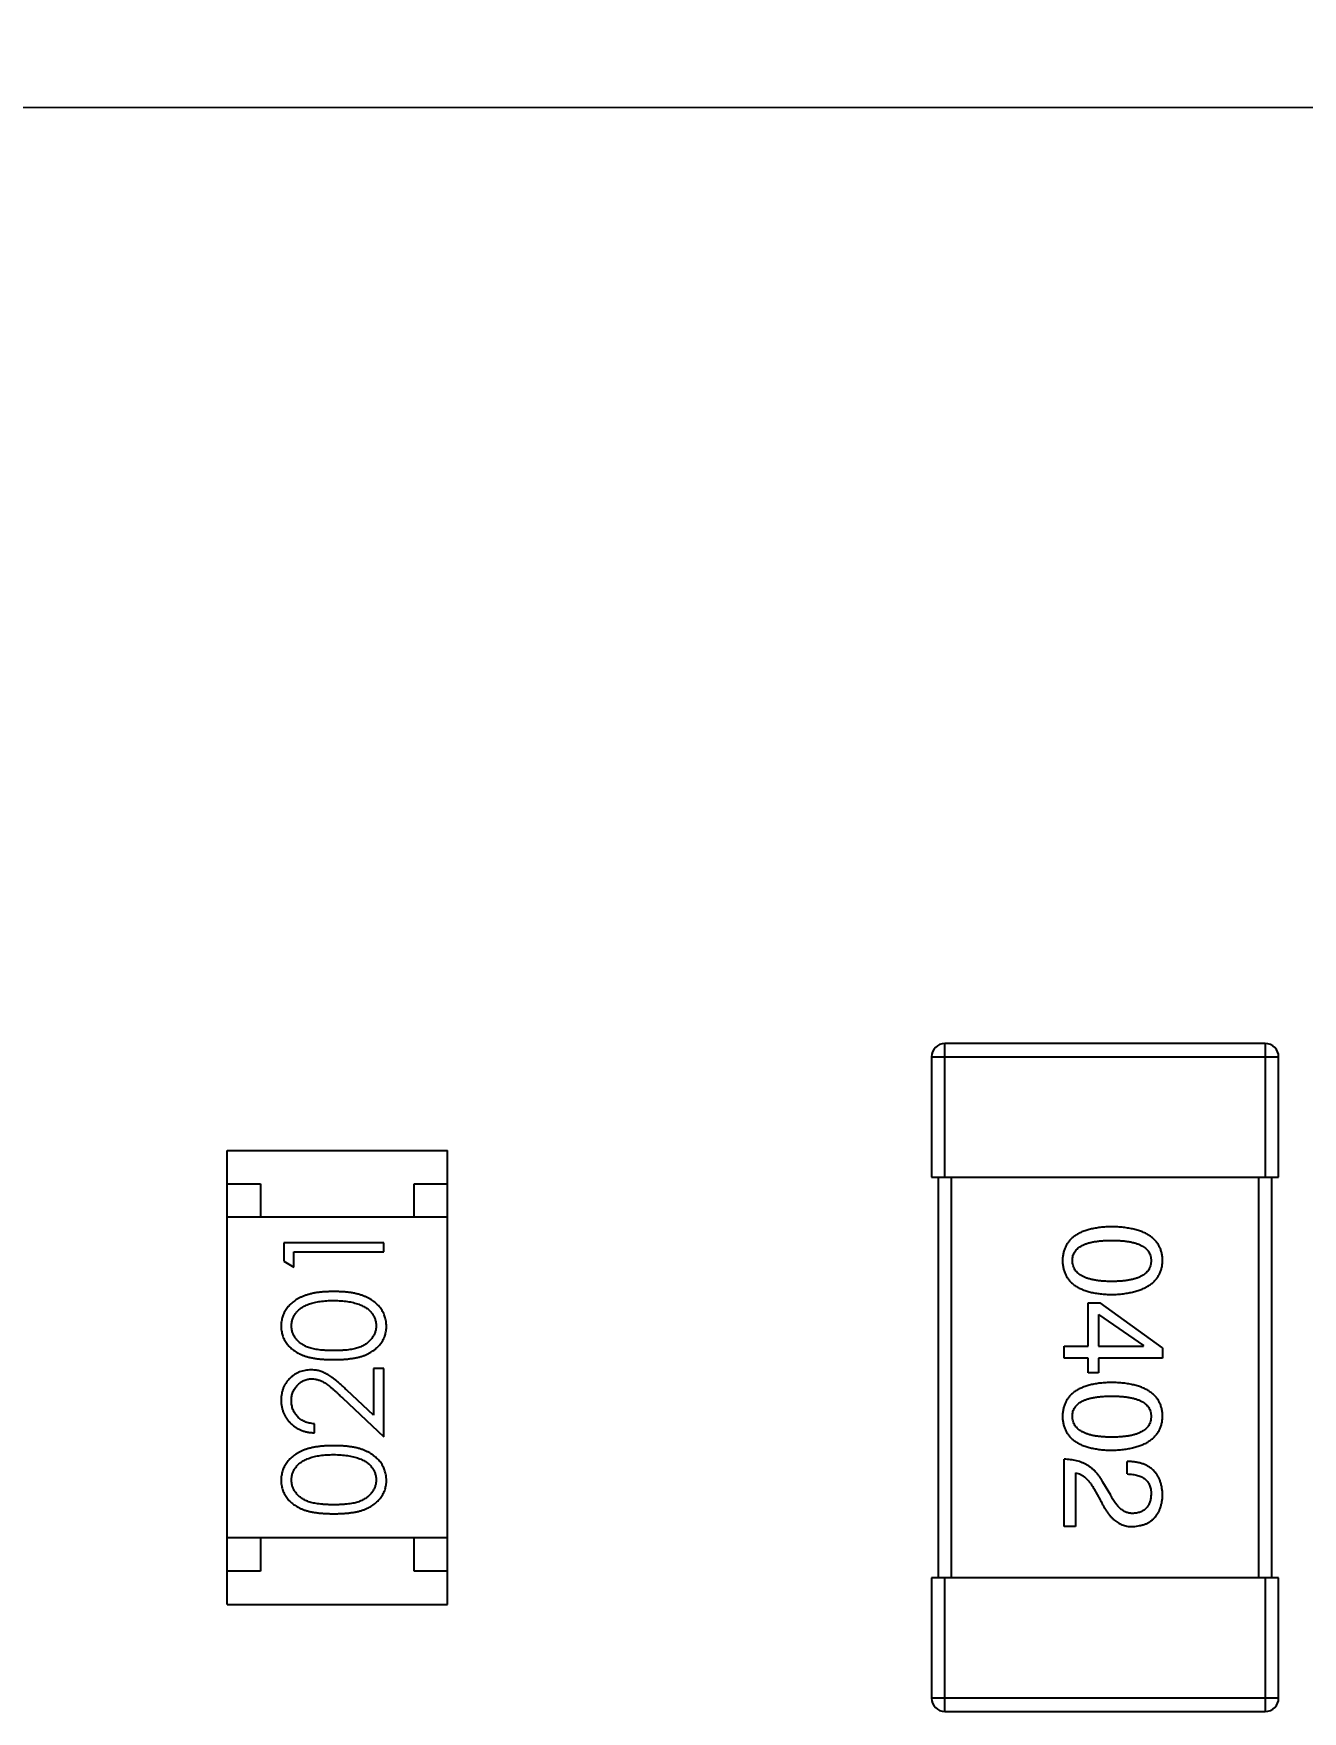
# Model space of a CAD drawing. Header units: millimetres. Extents: x 563 to 681, y 173 to 284.
# Drawn here: x 670.751 to 672.651, y 262.934 to 265.446 of the extents above; entities that cross this region are included whole.
import ezdxf

# ---------------------------------------------------------------- set-up
doc = ezdxf.new("R2010")
doc.units = ezdxf.units.MM
doc.header["$LTSCALE"] = 30.734
doc.header["$PDMODE"] = 3
doc.header["$PDSIZE"] = 0.3125
doc.layers.get('0').update_dxf_attribs({"linetype": 'CONTINUOUS'})
doc.layers.get('Defpoints').update_dxf_attribs({"linetype": 'CONTINUOUS'})
doc.layers.add('dim', color=6, linetype='CONTINUOUS', lineweight=9)
doc.styles.add('Verdana', font='verdana.ttf', dxfattribs={"height": 2.5})
doc.dimstyles.new('aaaaaaaa 3.0', dxfattribs={"dimtxt": 2.5, "dimasz": 1.5, "dimexe": 1.25, "dimexo": 0.625, "dimtad": 1, "dimdec": 1, "dimzin": 9, "dimdsep": 46, "dimtxsty": 'Verdana', "dimcen": 0, "dimazin": 0, "dimtfac": 1, "dimtofl": 0, "dimtmove": 0, "dimatfit": 3, "dimfxl": 1, "dimlwd": 25, "dimlwe": 25, "dimarcsym": 0})

# ---------------------------------------------------------------- blocks, each defined once
blk = doc.blocks.new('*D16')
at = {"layer": 'Defpoints', "color": 0}
for p in [(681.4638, 280.8615), (610.4183, 264.4644), (681.4638, 264.2286)]:
    blk.add_point(p, dxfattribs=at)
at = {"layer": 'dim', "color": 0, "lineweight": 25}
for p, q in [((610.4183, 265.0894), (610.4183, 282.1115)), ((681.4638, 264.8536), (681.4638, 282.1115)), ((611.9183, 280.8615), (679.9638, 280.8615))]:
    blk.add_line(p, q, dxfattribs=at)
at = {"layer": 'dim', "color": 0}
for points in [[(611.9183, 281.1115), (611.9183, 280.6115), (610.4183, 280.8615)], [(679.9638, 280.6115), (679.9638, 281.1115), (681.4638, 280.8615)]]:
    blk.add_solid(points, dxfattribs=at)
at = {"layer": 'dim', "color": 0, "insert": (645.9411, 282.7407), "char_height": 2.5, "attachment_point": 5, "style": 'Verdana'}
blk.add_mtext('71', dxfattribs=at)

msp = doc.modelspace()

# ---------------------------------------------------------------- linework, layer by layer
at = {"linetype": 'Continuous'}
for p, q in [((680.4555, 265.3339), (663.6957, 265.3359)), ((672.5956, 263.9338), (672.1156, 263.9338)), ((672.1156, 263.7338), (672.1156, 263.9338)), ((672.5956, 263.9338), (672.5956, 263.7338)), ((672.0956, 263.9138), (672.6156, 263.9138)), ((672.0956, 263.9138), (672.0956, 263.7338)), ((672.6156, 263.7338), (672.6156, 263.9138)), ((671.0406, 263.7738), (671.3706, 263.7738)), ((671.0406, 263.0938), (671.0406, 263.7738)), ((671.3706, 263.0938), (671.3706, 263.7738)), ((672.0956, 263.7338), (672.6156, 263.7338)), ((672.1056, 263.7338), (672.1056, 263.1338)), ((672.1256, 263.1338), (672.1256, 263.7338)), ((672.5856, 263.7338), (672.5856, 263.1338)), ((672.6056, 263.1338), (672.6056, 263.7338)), ((671.0406, 263.7238), (671.0906, 263.7238)), ((671.0906, 263.7238), (671.0906, 263.6738)), ((671.3206, 263.7238), (671.3706, 263.7238)), ((671.3206, 263.6738), (671.3206, 263.7238)), ((671.3706, 263.6738), (671.0406, 263.6738)), ((671.2753, 263.6356), (671.1253, 263.6356)), ((671.1253, 263.6356), (671.1253, 263.6079)), ((671.2753, 263.6221), (671.2753, 263.6356)), ((671.1253, 263.6079), (671.1407, 263.5991)), ((671.1407, 263.6221), (671.2753, 263.6221)), ((671.1407, 263.5991), (671.1407, 263.6221)), ((672.3304, 263.5455), (672.3484, 263.5455)), ((672.3304, 263.4807), (672.3304, 263.5455)), ((672.3459, 263.5283), (672.4131, 263.4815)), ((672.3459, 263.5283), (672.3459, 263.4807)), ((672.4418, 263.4783), (672.3484, 263.5455)), ((672.2943, 263.4807), (672.3304, 263.4807)), ((672.2943, 263.4627), (672.2943, 263.4807)), ((672.3459, 263.4807), (672.4131, 263.4807)), ((672.4131, 263.4807), (672.4131, 263.4815)), ((672.4418, 263.4783), (672.4418, 263.4627)), ((672.3304, 263.4627), (672.2943, 263.4627)), ((672.3304, 263.4406), (672.3304, 263.4627)), ((672.4418, 263.4627), (672.3459, 263.4627)), ((672.3459, 263.4627), (672.3459, 263.4406)), ((671.2753, 263.4471), (671.2599, 263.4471)), ((671.2599, 263.4471), (671.2599, 263.3773)), ((671.2753, 263.3452), (671.2753, 263.4471)), ((672.3459, 263.4406), (672.3304, 263.4406)), ((671.2132, 263.4034), (671.2753, 263.3452)), ((671.2599, 263.3773), (671.2198, 263.4149)), ((671.1714, 263.351), (671.1714, 263.3644)), ((672.2943, 263.2107), (672.2943, 263.3115)), ((672.3886, 263.2894), (672.3886, 263.3082)), ((672.3115, 263.291), (672.3115, 263.2107)), ((672.364, 263.2574), (672.3525, 263.2771)), ((672.3394, 263.2664), (672.3484, 263.2508)), ((672.3115, 263.2107), (672.2943, 263.2107)), ((671.3706, 263.1938), (671.0406, 263.1938)), ((671.0906, 263.1938), (671.0906, 263.1438)), ((671.3206, 263.1438), (671.3206, 263.1938)), ((671.0906, 263.1438), (671.0406, 263.1438)), ((671.3706, 263.1438), (671.3206, 263.1438)), ((672.6156, 263.1338), (672.0956, 263.1338)), ((672.0956, 263.1338), (672.0956, 262.9538)), ((672.1156, 262.9338), (672.1156, 263.1338)), ((672.5956, 263.1338), (672.5956, 262.9338)), ((672.6156, 262.9538), (672.6156, 263.1338)), ((671.0406, 263.0938), (671.3706, 263.0938)), ((672.6156, 262.9538), (672.0956, 262.9538)), ((672.1156, 262.9338), (672.5956, 262.9338))]:
    msp.add_line(p, q, dxfattribs=at)
for centre, start, end in [((672.1156, 263.9138), 90, 180), ((672.5956, 263.9138), 0, 90), ((672.1156, 262.9538), 180, 270), ((672.5956, 262.9538), 270, 0)]:
    msp.add_arc(centre, 0.02, start, end, dxfattribs=at)
for points, knots in [([(672.3656, 263.6596), (672.3627, 263.6595), (672.3569, 263.6593), (672.3486, 263.6585), (672.3409, 263.6574), (672.3338, 263.6559), (672.3272, 263.654), (672.3211, 263.6518), (672.3156, 263.6492), (672.3107, 263.6462), (672.3063, 263.6428), (672.3025, 263.6391), (672.2993, 263.6349), (672.2966, 263.6304), (672.2946, 263.6255), (672.293, 263.6203), (672.2921, 263.6146), (672.2919, 263.6108), (672.2918, 263.6088)], [0, 0, 0, 0, 0.087693, 0.170223, 0.247496, 0.319826, 0.387768, 0.451403, 0.511459, 0.568358, 0.622671, 0.675251, 0.726739, 0.778422, 0.830759, 0.884394, 0.940865, 1, 1, 1, 1]), ([(672.4418, 263.6088), (672.4417, 263.6108), (672.4416, 263.6146), (672.4406, 263.6203), (672.439, 263.6255), (672.4369, 263.6304), (672.4341, 263.6349), (672.4308, 263.6391), (672.4269, 263.6428), (672.4223, 263.6462), (672.4173, 263.6492), (672.4116, 263.6518), (672.4053, 263.6541), (672.3985, 263.6559), (672.3911, 263.6574), (672.3831, 263.6585), (672.3746, 263.6593), (672.3686, 263.6595), (672.3656, 263.6596)], [0, 0, 0, 0, 0.057911, 0.113262, 0.165956, 0.217443, 0.268511, 0.319665, 0.372, 0.426129, 0.483365, 0.543779, 0.607756, 0.676562, 0.749704, 0.827713, 0.911177, 1, 1, 1, 1]), ([(672.3066, 263.6088), (672.3066, 263.61), (672.3067, 263.6124), (672.3074, 263.6159), (672.3086, 263.6191), (672.3102, 263.6221), (672.3123, 263.6249), (672.3149, 263.6274), (672.3179, 263.6296), (672.3214, 263.6316), (672.3253, 263.6334), (672.3297, 263.635), (672.3346, 263.6362), (672.3399, 263.6373), (672.3457, 263.6381), (672.3519, 263.6387), (672.3586, 263.639), (672.3632, 263.6391), (672.3656, 263.6391)], [0, 0, 0, 0, 0.049766, 0.097012, 0.143225, 0.188786, 0.235079, 0.282962, 0.333687, 0.387747, 0.445963, 0.508657, 0.576545, 0.649868, 0.72822, 0.812712, 0.903543, 1, 1, 1, 1]), ([(672.3656, 263.6391), (672.368, 263.6391), (672.3726, 263.639), (672.3793, 263.6387), (672.3855, 263.6381), (672.3913, 263.6373), (672.3966, 263.6362), (672.4015, 263.635), (672.4059, 263.6334), (672.4098, 263.6316), (672.4133, 263.6296), (672.4163, 263.6274), (672.4189, 263.6248), (672.421, 263.6221), (672.4226, 263.6191), (672.4238, 263.6159), (672.4245, 263.6124), (672.4246, 263.61), (672.4246, 263.6088)], [0, 0, 0, 0, 0.096452, 0.187278, 0.271765, 0.350519, 0.423437, 0.491321, 0.554011, 0.612224, 0.666281, 0.717003, 0.764884, 0.811423, 0.856783, 0.902993, 0.950236, 1, 1, 1, 1]), ([(672.2918, 263.6088), (672.2919, 263.6068), (672.2921, 263.6029), (672.293, 263.5973), (672.2946, 263.592), (672.2966, 263.5871), (672.2993, 263.5826), (672.3025, 263.5785), (672.3063, 263.5747), (672.3107, 263.5713), (672.3156, 263.5683), (672.3211, 263.5657), (672.3272, 263.5635), (672.3338, 263.5616), (672.3409, 263.5601), (672.3486, 263.559), (672.3569, 263.5582), (672.3627, 263.5581), (672.3656, 263.5579)], [0, 0, 0, 0, 0.059134, 0.115603, 0.169236, 0.221572, 0.273254, 0.32474, 0.377319, 0.431815, 0.488555, 0.548609, 0.612242, 0.680182, 0.75251, 0.829782, 0.91231, 1, 1, 1, 1]), ([(672.3656, 263.5776), (672.3633, 263.5776), (672.3587, 263.5777), (672.3521, 263.578), (672.3459, 263.5786), (672.3402, 263.5795), (672.3349, 263.5806), (672.3301, 263.5819), (672.3257, 263.5835), (672.3218, 263.5853), (672.3183, 263.5874), (672.3153, 263.5897), (672.3126, 263.5922), (672.3105, 263.5951), (672.3088, 263.5982), (672.3076, 263.6015), (672.3068, 263.6051), (672.3067, 263.6075), (672.3066, 263.6088)], [0, 0, 0, 0, 0.094834, 0.184067, 0.267029, 0.344713, 0.417334, 0.484367, 0.546941, 0.604717, 0.65953, 0.710539, 0.759381, 0.806382, 0.853027, 0.900623, 0.949121, 1, 1, 1, 1]), ([(672.3656, 263.5579), (672.3686, 263.5581), (672.3745, 263.5583), (672.383, 263.5592), (672.3909, 263.5604), (672.3982, 263.5619), (672.405, 263.5638), (672.4112, 263.5661), (672.4169, 263.5687), (672.4219, 263.5718), (672.4264, 263.5751), (672.4304, 263.5788), (672.4338, 263.5829), (672.4366, 263.5874), (672.4388, 263.5923), (672.4404, 263.5974), (672.4415, 263.603), (672.4417, 263.6068), (672.4418, 263.6088)], [0, 0, 0, 0, 0.088475, 0.171606, 0.249595, 0.322626, 0.391327, 0.455765, 0.516374, 0.573675, 0.628522, 0.681161, 0.732559, 0.783563, 0.83504, 0.887639, 0.942585, 1, 1, 1, 1]), ([(672.4246, 263.6088), (672.4246, 263.6075), (672.4245, 263.6051), (672.4238, 263.6015), (672.4226, 263.5982), (672.421, 263.5951), (672.4189, 263.5923), (672.4163, 263.5897), (672.4133, 263.5874), (672.4098, 263.5853), (672.4059, 263.5835), (672.4015, 263.5819), (672.3966, 263.5806), (672.3913, 263.5795), (672.3855, 263.5786), (672.3793, 263.578), (672.3726, 263.5777), (672.368, 263.5776), (672.3656, 263.5776)], [0, 0, 0, 0, 0.050604, 0.098688, 0.145699, 0.191791, 0.238625, 0.286717, 0.337546, 0.391814, 0.449755, 0.512106, 0.579685, 0.652048, 0.730262, 0.814146, 0.904281, 1, 1, 1, 1]), ([(671.2003, 263.5625), (671.198, 263.5625), (671.1935, 263.5624), (671.187, 263.5621), (671.1808, 263.5616), (671.1749, 263.5609), (671.1695, 263.5599), (671.1643, 263.5587), (671.1596, 263.5573), (671.1552, 263.5557), (671.1511, 263.5539), (671.1472, 263.552), (671.1437, 263.5499), (671.1404, 263.5477), (671.1374, 263.5452), (671.1346, 263.5427), (671.1321, 263.5399), (671.1298, 263.5371), (671.1278, 263.5341), (671.1261, 263.531), (671.1247, 263.5278), (671.1235, 263.5246), (671.1226, 263.5212), (671.1219, 263.5178), (671.1215, 263.5143), (671.1215, 263.5119), (671.1214, 263.5107)], [0, 0, 0, 0, 0.065278, 0.127205, 0.186168, 0.241675, 0.294115, 0.343609, 0.390387, 0.434463, 0.476646, 0.517002, 0.555936, 0.593716, 0.630057, 0.665601, 0.700745, 0.734917, 0.768681, 0.802087, 0.834849, 0.867433, 0.900138, 0.932806, 0.966212, 1, 1, 1, 1]), ([(671.2791, 263.5107), (671.2791, 263.5119), (671.2791, 263.5143), (671.2786, 263.5178), (671.278, 263.5213), (671.277, 263.5246), (671.2758, 263.5279), (671.2744, 263.5311), (671.2726, 263.5341), (671.2707, 263.5372), (671.2684, 263.5401), (671.2659, 263.5428), (671.2631, 263.5454), (671.26, 263.5478), (671.2567, 263.55), (671.2532, 263.5521), (671.2494, 263.554), (671.2453, 263.5558), (671.2409, 263.5574), (671.2362, 263.5588), (671.2311, 263.5599), (671.2256, 263.5609), (671.2198, 263.5616), (671.2136, 263.5621), (671.2071, 263.5624), (671.2026, 263.5625), (671.2003, 263.5625)], [0, 0, 0, 0, 0.033824, 0.067298, 0.10028, 0.133019, 0.165736, 0.198792, 0.232372, 0.266409, 0.301016, 0.336196, 0.371972, 0.408574, 0.446394, 0.485225, 0.525372, 0.567224, 0.611081, 0.65775, 0.70702, 0.759235, 0.814484, 0.873227, 0.934937, 1, 1, 1, 1]), ([(671.1368, 263.5112), (671.1369, 263.5128), (671.1371, 263.5161), (671.1383, 263.521), (671.1405, 263.5256), (671.1428, 263.5294), (671.1451, 263.5322), (671.1471, 263.5343), (671.1493, 263.5362), (671.1518, 263.538), (671.1545, 263.5397), (671.1575, 263.5413), (671.1606, 263.5427), (671.1641, 263.5441), (671.1677, 263.5452), (671.1716, 263.5463), (671.1758, 263.5471), (671.1802, 263.5478), (671.1849, 263.5483), (671.1898, 263.5488), (671.195, 263.549), (671.1985, 263.549), (671.2003, 263.5491)], [0, 0, 0, 0, 0.059689, 0.119507, 0.181075, 0.246162, 0.279894, 0.314468, 0.350403, 0.387474, 0.426147, 0.466624, 0.508745, 0.553328, 0.600058, 0.649177, 0.700552, 0.754894, 0.811825, 0.871514, 0.934319, 1, 1, 1, 1]), ([(671.2003, 263.5491), (671.2021, 263.549), (671.2056, 263.549), (671.2109, 263.5487), (671.2159, 263.5483), (671.2207, 263.5477), (671.2253, 263.5469), (671.2297, 263.5459), (671.2339, 263.5447), (671.2367, 263.5438), (671.238, 263.5434)], [0, 0, 0, 0, 0.141157, 0.277773, 0.409244, 0.535676, 0.657497, 0.775458, 0.889412, 1, 1, 1, 1]), ([(671.238, 263.5434), (671.239, 263.543), (671.2411, 263.5422), (671.244, 263.5409), (671.2467, 263.5394), (671.2493, 263.5378), (671.2516, 263.5361), (671.2537, 263.5342), (671.2556, 263.5322), (671.2579, 263.5294), (671.2602, 263.5257), (671.2622, 263.521), (671.2635, 263.5162), (671.2637, 263.5129), (671.2637, 263.5112)], [0, 0, 0, 0, 0.075949, 0.148549, 0.218996, 0.286119, 0.351826, 0.416074, 0.478265, 0.540325, 0.660405, 0.774606, 0.887187, 1, 1, 1, 1]), ([(671.1214, 263.5107), (671.1215, 263.5096), (671.1215, 263.5072), (671.1219, 263.5038), (671.1226, 263.5004), (671.1235, 263.4971), (671.1247, 263.4939), (671.1261, 263.4908), (671.1278, 263.4877), (671.1298, 263.4848), (671.132, 263.482), (671.1344, 263.4793), (671.1372, 263.4769), (671.1401, 263.4745), (671.1434, 263.4724), (671.1468, 263.4703), (671.1505, 263.4685), (671.1545, 263.4669), (671.1588, 263.4654), (671.1635, 263.4641), (671.1686, 263.463), (671.1741, 263.4621), (671.1801, 263.4614), (671.1865, 263.4609), (671.1933, 263.4606), (671.1979, 263.4606), (671.2003, 263.4606)], [0, 0, 0, 0, 0.033742, 0.066533, 0.099153, 0.13154, 0.164087, 0.196563, 0.229707, 0.263315, 0.297504, 0.331686, 0.366482, 0.4021, 0.438958, 0.476748, 0.515985, 0.556589, 0.599519, 0.645765, 0.695487, 0.748721, 0.805687, 0.866754, 0.931405, 1, 1, 1, 1]), ([(671.2003, 263.4741), (671.1983, 263.4741), (671.1944, 263.4741), (671.1887, 263.4743), (671.1834, 263.4747), (671.1785, 263.4752), (671.174, 263.4758), (671.1699, 263.4766), (671.1661, 263.4775), (671.1627, 263.4786), (671.1596, 263.4799), (671.1567, 263.4812), (671.154, 263.4827), (671.1515, 263.4843), (671.1491, 263.4861), (671.147, 263.488), (671.1451, 263.49), (671.1428, 263.4929), (671.1405, 263.4966), (671.1383, 263.5013), (671.1371, 263.5062), (671.1369, 263.5095), (671.1368, 263.5112)], [0, 0, 0, 0, 0.073302, 0.142286, 0.206253, 0.266017, 0.321612, 0.372532, 0.419497, 0.462398, 0.502825, 0.541489, 0.579034, 0.615143, 0.650298, 0.684912, 0.718701, 0.752189, 0.817245, 0.879117, 0.939613, 1, 1, 1, 1]), ([(671.2637, 263.5112), (671.2637, 263.5095), (671.2635, 263.5062), (671.2622, 263.5014), (671.2601, 263.4966), (671.2577, 263.4929), (671.2554, 263.49), (671.2535, 263.4879), (671.2514, 263.4861), (671.2491, 263.4843), (671.2465, 263.4827), (671.2438, 263.4812), (671.2409, 263.4798), (671.2378, 263.4786), (671.2344, 263.4775), (671.2306, 263.4766), (671.2265, 263.4758), (671.222, 263.4751), (671.2171, 263.4747), (671.2118, 263.4743), (671.2062, 263.4741), (671.2023, 263.4741), (671.2003, 263.4741)], [0, 0, 0, 0, 0.060034, 0.120278, 0.182348, 0.247919, 0.281641, 0.315701, 0.350322, 0.385703, 0.421819, 0.459196, 0.497866, 0.538301, 0.58121, 0.628183, 0.679403, 0.734699, 0.794074, 0.858416, 0.927049, 1, 1, 1, 1]), ([(671.2003, 263.4606), (671.2027, 263.4606), (671.2074, 263.4606), (671.2141, 263.4609), (671.2205, 263.4614), (671.2264, 263.4622), (671.232, 263.4631), (671.2371, 263.4641), (671.2418, 263.4654), (671.2462, 263.4669), (671.2502, 263.4686), (671.2539, 263.4705), (671.2574, 263.4725), (671.2606, 263.4747), (671.2635, 263.477), (671.2663, 263.4795), (671.2687, 263.4821), (671.2709, 263.4849), (671.2728, 263.4878), (671.2745, 263.4909), (671.276, 263.4939), (671.2771, 263.4971), (671.278, 263.5004), (671.2787, 263.5038), (671.2791, 263.5072), (671.2791, 263.5096), (671.2791, 263.5107)], [0, 0, 0, 0, 0.068113, 0.132564, 0.193427, 0.250218, 0.303569, 0.353576, 0.400235, 0.443586, 0.484619, 0.524292, 0.56238, 0.599049, 0.63494, 0.669782, 0.704009, 0.737842, 0.771098, 0.803896, 0.836415, 0.868639, 0.900715, 0.933378, 0.966213, 1, 1, 1, 1]), ([(671.166, 263.4452), (671.1645, 263.4452), (671.1616, 263.4451), (671.1573, 263.4445), (671.1532, 263.4435), (671.1491, 263.4422), (671.1453, 263.4404), (671.1416, 263.4382), (671.138, 263.4357), (671.1347, 263.4327), (671.1315, 263.4295), (671.1289, 263.426), (671.1266, 263.4222), (671.1246, 263.4182), (671.1232, 263.414), (671.1222, 263.4095), (671.1215, 263.4048), (671.1215, 263.4015), (671.1214, 263.3999)], [0, 0, 0, 0, 0.06271, 0.123347, 0.183401, 0.242828, 0.302097, 0.36242, 0.423725, 0.487032, 0.550491, 0.612709, 0.674265, 0.73617, 0.799211, 0.863483, 0.930525, 1, 1, 1, 1]), ([(671.1368, 263.3992), (671.1368, 263.4003), (671.1369, 263.4025), (671.1373, 263.4058), (671.138, 263.4089), (671.139, 263.4118), (671.1403, 263.4147), (671.1418, 263.4174), (671.1437, 263.4199), (671.1458, 263.4223), (671.148, 263.4245), (671.1505, 263.4264), (671.153, 263.4281), (671.1556, 263.4294), (671.1584, 263.4305), (671.1612, 263.4312), (671.1642, 263.4317), (671.1662, 263.4317), (671.1672, 263.4317)], [0, 0, 0, 0, 0.068027, 0.133505, 0.19695, 0.26027, 0.322741, 0.384982, 0.448465, 0.513424, 0.578224, 0.640011, 0.700094, 0.760067, 0.819012, 0.877878, 0.938035, 1, 1, 1, 1]), ([(671.2198, 263.4149), (671.2183, 263.4163), (671.2153, 263.4191), (671.211, 263.423), (671.2068, 263.4266), (671.203, 263.4298), (671.1994, 263.4326), (671.196, 263.4351), (671.1928, 263.4372), (671.189, 263.4395), (671.1842, 263.4418), (671.1783, 263.4438), (671.1723, 263.445), (671.1681, 263.4451), (671.166, 263.4452)], [0, 0, 0, 0, 0.09953, 0.192079, 0.277712, 0.357454, 0.429648, 0.495771, 0.555538, 0.608657, 0.707578, 0.804328, 0.901298, 1, 1, 1, 1]), ([(671.1672, 263.4317), (671.1689, 263.4317), (671.1721, 263.4316), (671.1769, 263.4305), (671.1815, 263.4288), (671.1853, 263.4268), (671.1885, 263.4248), (671.1911, 263.4229), (671.1941, 263.4206), (671.1974, 263.4179), (671.2009, 263.4148), (671.2047, 263.4114), (671.2089, 263.4075), (671.2117, 263.4048), (671.2132, 263.4034)], [0, 0, 0, 0, 0.088014, 0.174976, 0.2638, 0.355443, 0.406413, 0.465519, 0.533076, 0.609353, 0.693899, 0.787171, 0.889197, 1, 1, 1, 1]), ([(672.3656, 263.4264), (672.3627, 263.4263), (672.3569, 263.4261), (672.3486, 263.4254), (672.3409, 263.4243), (672.3338, 263.4228), (672.3272, 263.4209), (672.3211, 263.4186), (672.3156, 263.4161), (672.3107, 263.413), (672.3063, 263.4097), (672.3025, 263.4059), (672.2993, 263.4018), (672.2966, 263.3973), (672.2946, 263.3924), (672.293, 263.3871), (672.2921, 263.3815), (672.2919, 263.3776), (672.2918, 263.3756)], [0, 0, 0, 0, 0.087693, 0.170223, 0.247496, 0.319826, 0.387768, 0.451403, 0.511459, 0.568358, 0.622671, 0.675251, 0.726739, 0.778422, 0.830759, 0.884394, 0.940865, 1, 1, 1, 1]), ([(672.3066, 263.3756), (672.3066, 263.3768), (672.3067, 263.3792), (672.3074, 263.3827), (672.3086, 263.386), (672.3102, 263.3889), (672.3123, 263.3917), (672.3149, 263.3942), (672.3179, 263.3965), (672.3214, 263.3985), (672.3253, 263.4002), (672.3297, 263.4018), (672.3346, 263.403), (672.3399, 263.4041), (672.3457, 263.4049), (672.3519, 263.4055), (672.3586, 263.4059), (672.3632, 263.4059), (672.3656, 263.4059)], [0, 0, 0, 0, 0.049766, 0.097012, 0.143225, 0.188786, 0.235079, 0.282962, 0.333687, 0.387747, 0.445963, 0.508657, 0.576545, 0.649868, 0.72822, 0.812712, 0.903543, 1, 1, 1, 1]), ([(672.4418, 263.3756), (672.4417, 263.3776), (672.4416, 263.3815), (672.4406, 263.3871), (672.439, 263.3924), (672.4369, 263.3973), (672.4341, 263.4018), (672.4308, 263.4059), (672.4269, 263.4097), (672.4223, 263.413), (672.4173, 263.416), (672.4116, 263.4186), (672.4053, 263.4209), (672.3985, 263.4227), (672.3911, 263.4243), (672.3831, 263.4254), (672.3746, 263.4261), (672.3686, 263.4263), (672.3656, 263.4264)], [0, 0, 0, 0, 0.057911, 0.113262, 0.165956, 0.217443, 0.268511, 0.319665, 0.372, 0.426129, 0.483365, 0.543779, 0.607756, 0.676562, 0.749704, 0.827713, 0.911177, 1, 1, 1, 1]), ([(672.3656, 263.4059), (672.368, 263.4059), (672.3726, 263.4059), (672.3793, 263.4055), (672.3855, 263.4049), (672.3913, 263.4042), (672.3966, 263.403), (672.4015, 263.4018), (672.4059, 263.4002), (672.4098, 263.3985), (672.4133, 263.3965), (672.4163, 263.3942), (672.4189, 263.3917), (672.421, 263.389), (672.4226, 263.386), (672.4238, 263.3827), (672.4245, 263.3792), (672.4246, 263.3768), (672.4246, 263.3756)], [0, 0, 0, 0, 0.096452, 0.187278, 0.271765, 0.350519, 0.423437, 0.491321, 0.554011, 0.612224, 0.666281, 0.717003, 0.764884, 0.811423, 0.856783, 0.902993, 0.950236, 1, 1, 1, 1]), ([(671.1214, 263.3999), (671.1215, 263.3982), (671.1215, 263.3949), (671.1222, 263.3901), (671.1233, 263.3855), (671.1249, 263.381), (671.1269, 263.3768), (671.1293, 263.3728), (671.1321, 263.369), (671.1355, 263.3654), (671.1391, 263.3622), (671.143, 263.3593), (671.1471, 263.3569), (671.1515, 263.3548), (671.1561, 263.3532), (671.161, 263.352), (671.1661, 263.3512), (671.1696, 263.3511), (671.1714, 263.351)], [0, 0, 0, 0, 0.06445, 0.126725, 0.187421, 0.247417, 0.306749, 0.366595, 0.427749, 0.490235, 0.553031, 0.614805, 0.676505, 0.738096, 0.801021, 0.864897, 0.931209, 1, 1, 1, 1]), ([(671.1714, 263.3644), (671.1701, 263.3646), (671.1675, 263.3648), (671.1637, 263.3656), (671.1602, 263.3665), (671.1568, 263.3677), (671.1538, 263.3692), (671.1509, 263.371), (671.1483, 263.373), (671.1459, 263.3752), (671.1438, 263.3777), (671.1419, 263.3803), (671.1403, 263.3831), (671.1391, 263.386), (671.1381, 263.3891), (671.1373, 263.3923), (671.1369, 263.3957), (671.1368, 263.398), (671.1368, 263.3992)], [0, 0, 0, 0, 0.073648, 0.143686, 0.210962, 0.275557, 0.338064, 0.399311, 0.4594, 0.51934, 0.579024, 0.637809, 0.695959, 0.754122, 0.813113, 0.873453, 0.935561, 1, 1, 1, 1]), ([(672.2918, 263.3756), (672.2919, 263.3736), (672.2921, 263.3697), (672.293, 263.3641), (672.2946, 263.3589), (672.2966, 263.354), (672.2993, 263.3495), (672.3025, 263.3453), (672.3063, 263.3416), (672.3107, 263.3382), (672.3156, 263.3352), (672.3211, 263.3326), (672.3272, 263.3303), (672.3338, 263.3285), (672.3409, 263.327), (672.3486, 263.3259), (672.3569, 263.3251), (672.3627, 263.3249), (672.3656, 263.3248)], [0, 0, 0, 0, 0.059134, 0.115603, 0.169236, 0.221572, 0.273254, 0.32474, 0.377319, 0.431815, 0.488555, 0.548609, 0.612242, 0.680182, 0.75251, 0.829782, 0.91231, 1, 1, 1, 1]), ([(672.3656, 263.3445), (672.3633, 263.3445), (672.3587, 263.3445), (672.3521, 263.3449), (672.3459, 263.3455), (672.3402, 263.3463), (672.3349, 263.3474), (672.3301, 263.3488), (672.3257, 263.3503), (672.3218, 263.3521), (672.3183, 263.3542), (672.3153, 263.3566), (672.3126, 263.3591), (672.3105, 263.3619), (672.3088, 263.365), (672.3076, 263.3683), (672.3068, 263.3719), (672.3067, 263.3744), (672.3066, 263.3756)], [0, 0, 0, 0, 0.094834, 0.184067, 0.267029, 0.344713, 0.417334, 0.484367, 0.546941, 0.604717, 0.65953, 0.710539, 0.759381, 0.806382, 0.853027, 0.900623, 0.949121, 1, 1, 1, 1]), ([(672.4246, 263.3756), (672.4246, 263.3744), (672.4245, 263.3719), (672.4238, 263.3683), (672.4226, 263.365), (672.421, 263.3619), (672.4189, 263.3591), (672.4163, 263.3565), (672.4133, 263.3542), (672.4098, 263.3521), (672.4059, 263.3503), (672.4015, 263.3487), (672.3966, 263.3474), (672.3913, 263.3463), (672.3855, 263.3455), (672.3793, 263.3449), (672.3726, 263.3445), (672.368, 263.3445), (672.3656, 263.3445)], [0, 0, 0, 0, 0.050604, 0.098688, 0.145699, 0.191791, 0.238625, 0.286717, 0.337546, 0.391814, 0.449755, 0.512106, 0.579685, 0.652048, 0.730262, 0.814146, 0.904281, 1, 1, 1, 1]), ([(672.3656, 263.3248), (672.3686, 263.3249), (672.3745, 263.3252), (672.383, 263.326), (672.3909, 263.3272), (672.3982, 263.3288), (672.405, 263.3307), (672.4112, 263.3329), (672.4169, 263.3356), (672.4219, 263.3386), (672.4264, 263.342), (672.4304, 263.3457), (672.4338, 263.3498), (672.4366, 263.3543), (672.4388, 263.3591), (672.4404, 263.3643), (672.4415, 263.3698), (672.4417, 263.3737), (672.4418, 263.3756)], [0, 0, 0, 0, 0.088475, 0.171606, 0.249595, 0.322626, 0.391327, 0.455765, 0.516374, 0.573675, 0.628522, 0.681161, 0.732559, 0.783563, 0.83504, 0.887639, 0.942585, 1, 1, 1, 1]), ([(671.2003, 263.3317), (671.198, 263.3317), (671.1935, 263.3317), (671.187, 263.3314), (671.1808, 263.3308), (671.1749, 263.3301), (671.1695, 263.3291), (671.1643, 263.328), (671.1596, 263.3266), (671.1552, 263.325), (671.1511, 263.3231), (671.1472, 263.3212), (671.1437, 263.3191), (671.1404, 263.3169), (671.1374, 263.3145), (671.1346, 263.3119), (671.1321, 263.3092), (671.1298, 263.3063), (671.1278, 263.3033), (671.1261, 263.3002), (671.1247, 263.2971), (671.1235, 263.2938), (671.1226, 263.2905), (671.1219, 263.287), (671.1215, 263.2835), (671.1215, 263.2812), (671.1214, 263.28)], [0, 0, 0, 0, 0.065278, 0.127205, 0.186168, 0.241675, 0.294115, 0.343609, 0.390387, 0.434463, 0.476646, 0.517002, 0.555936, 0.593716, 0.630057, 0.665601, 0.700745, 0.734917, 0.768681, 0.802087, 0.834849, 0.867433, 0.900138, 0.932806, 0.966212, 1, 1, 1, 1]), ([(671.2791, 263.28), (671.2791, 263.2812), (671.2791, 263.2835), (671.2786, 263.2871), (671.278, 263.2905), (671.277, 263.2938), (671.2758, 263.2971), (671.2744, 263.3003), (671.2726, 263.3034), (671.2707, 263.3064), (671.2684, 263.3093), (671.2659, 263.312), (671.2631, 263.3146), (671.26, 263.317), (671.2567, 263.3193), (671.2532, 263.3213), (671.2494, 263.3233), (671.2453, 263.325), (671.2409, 263.3267), (671.2362, 263.328), (671.2311, 263.3292), (671.2256, 263.3301), (671.2198, 263.3308), (671.2136, 263.3314), (671.2071, 263.3317), (671.2026, 263.3317), (671.2003, 263.3317)], [0, 0, 0, 0, 0.033824, 0.067298, 0.10028, 0.133019, 0.165736, 0.198792, 0.232372, 0.266409, 0.301016, 0.336196, 0.371972, 0.408574, 0.446394, 0.485225, 0.525372, 0.567224, 0.611081, 0.65775, 0.70702, 0.759235, 0.814484, 0.873227, 0.934937, 1, 1, 1, 1]), ([(671.1368, 263.2804), (671.1369, 263.2821), (671.1371, 263.2853), (671.1383, 263.2902), (671.1405, 263.2949), (671.1428, 263.2986), (671.1451, 263.3015), (671.1471, 263.3035), (671.1493, 263.3055), (671.1518, 263.3073), (671.1545, 263.309), (671.1575, 263.3105), (671.1606, 263.312), (671.1641, 263.3133), (671.1677, 263.3144), (671.1716, 263.3155), (671.1758, 263.3163), (671.1802, 263.3171), (671.1849, 263.3176), (671.1898, 263.318), (671.195, 263.3182), (671.1985, 263.3183), (671.2003, 263.3183)], [0, 0, 0, 0, 0.059689, 0.119507, 0.181075, 0.246162, 0.279894, 0.314468, 0.350403, 0.387474, 0.426147, 0.466624, 0.508745, 0.553328, 0.600058, 0.649177, 0.700552, 0.754894, 0.811825, 0.871514, 0.934319, 1, 1, 1, 1]), ([(671.2003, 263.3183), (671.2021, 263.3183), (671.2056, 263.3182), (671.2109, 263.318), (671.2159, 263.3175), (671.2207, 263.3169), (671.2253, 263.3161), (671.2297, 263.3152), (671.2339, 263.314), (671.2367, 263.3131), (671.238, 263.3126)], [0, 0, 0, 0, 0.141157, 0.277773, 0.409244, 0.535676, 0.657497, 0.775458, 0.889412, 1, 1, 1, 1]), ([(671.238, 263.3126), (671.239, 263.3122), (671.2411, 263.3115), (671.244, 263.3101), (671.2467, 263.3087), (671.2493, 263.3071), (671.2516, 263.3053), (671.2537, 263.3035), (671.2556, 263.3015), (671.2579, 263.2986), (671.2602, 263.295), (671.2622, 263.2902), (671.2635, 263.2854), (671.2637, 263.2821), (671.2637, 263.2804)], [0, 0, 0, 0, 0.075949, 0.148549, 0.218996, 0.286119, 0.351826, 0.416074, 0.478265, 0.540325, 0.660405, 0.774606, 0.887187, 1, 1, 1, 1]), ([(672.3525, 263.2771), (672.3517, 263.2784), (672.3502, 263.2811), (672.3477, 263.285), (672.345, 263.2885), (672.3421, 263.2918), (672.3391, 263.2949), (672.3359, 263.2977), (672.3325, 263.3003), (672.3289, 263.3025), (672.3252, 263.3046), (672.3213, 263.3063), (672.3172, 263.3079), (672.313, 263.3091), (672.3085, 263.3101), (672.3039, 263.3108), (672.2992, 263.3113), (672.2959, 263.3114), (672.2943, 263.3115)], [0, 0, 0, 0, 0.065828, 0.130094, 0.192451, 0.254037, 0.313974, 0.373757, 0.433048, 0.492243, 0.551902, 0.611758, 0.672678, 0.734814, 0.798569, 0.863693, 0.930488, 1, 1, 1, 1]), ([(672.4418, 263.2574), (672.4417, 263.2594), (672.4415, 263.2634), (672.4407, 263.269), (672.4396, 263.2744), (672.438, 263.2793), (672.436, 263.2838), (672.4337, 263.288), (672.4309, 263.2918), (672.4277, 263.2952), (672.4242, 263.2982), (672.4203, 263.3008), (672.4159, 263.303), (672.4112, 263.3048), (672.4061, 263.3063), (672.4006, 263.3073), (672.3947, 263.308), (672.3906, 263.3081), (672.3886, 263.3082)], [0, 0, 0, 0, 0.07282, 0.141057, 0.2062, 0.267672, 0.326735, 0.383519, 0.439188, 0.494454, 0.549628, 0.605958, 0.66397, 0.72402, 0.787502, 0.854127, 0.925065, 1, 1, 1, 1]), ([(671.1214, 263.28), (671.1215, 263.2788), (671.1215, 263.2765), (671.1219, 263.273), (671.1226, 263.2696), (671.1235, 263.2663), (671.1247, 263.2631), (671.1261, 263.26), (671.1278, 263.257), (671.1298, 263.254), (671.132, 263.2512), (671.1344, 263.2485), (671.1372, 263.2461), (671.1401, 263.2438), (671.1434, 263.2416), (671.1468, 263.2396), (671.1505, 263.2378), (671.1545, 263.2361), (671.1588, 263.2346), (671.1635, 263.2333), (671.1686, 263.2322), (671.1741, 263.2314), (671.1801, 263.2307), (671.1865, 263.2302), (671.1933, 263.2299), (671.1979, 263.2298), (671.2003, 263.2298)], [0, 0, 0, 0, 0.033742, 0.066533, 0.099153, 0.13154, 0.164087, 0.196563, 0.229707, 0.263315, 0.297504, 0.331686, 0.366482, 0.4021, 0.438958, 0.476748, 0.515985, 0.556589, 0.599519, 0.645765, 0.695487, 0.748721, 0.805687, 0.866754, 0.931405, 1, 1, 1, 1]), ([(671.2003, 263.2433), (671.1983, 263.2433), (671.1944, 263.2433), (671.1887, 263.2436), (671.1834, 263.2439), (671.1785, 263.2444), (671.174, 263.245), (671.1699, 263.2458), (671.1661, 263.2468), (671.1627, 263.2478), (671.1596, 263.2491), (671.1567, 263.2504), (671.154, 263.2519), (671.1515, 263.2536), (671.1491, 263.2553), (671.147, 263.2572), (671.1451, 263.2592), (671.1428, 263.2621), (671.1405, 263.2658), (671.1383, 263.2705), (671.1371, 263.2754), (671.1369, 263.2788), (671.1368, 263.2804)], [0, 0, 0, 0, 0.073302, 0.142286, 0.206253, 0.266017, 0.321612, 0.372532, 0.419497, 0.462398, 0.502825, 0.541489, 0.579034, 0.615143, 0.650298, 0.684912, 0.718701, 0.752189, 0.817245, 0.879117, 0.939613, 1, 1, 1, 1]), ([(671.2637, 263.2804), (671.2637, 263.2788), (671.2635, 263.2755), (671.2622, 263.2706), (671.2601, 263.2659), (671.2577, 263.2621), (671.2554, 263.2592), (671.2535, 263.2572), (671.2514, 263.2553), (671.2491, 263.2535), (671.2465, 263.2519), (671.2438, 263.2504), (671.2409, 263.2491), (671.2378, 263.2478), (671.2344, 263.2467), (671.2306, 263.2458), (671.2265, 263.245), (671.222, 263.2444), (671.2171, 263.2439), (671.2118, 263.2436), (671.2062, 263.2433), (671.2023, 263.2433), (671.2003, 263.2433)], [0, 0, 0, 0, 0.060034, 0.120278, 0.182348, 0.247919, 0.281641, 0.315701, 0.350322, 0.385703, 0.421819, 0.459196, 0.497866, 0.538301, 0.58121, 0.628183, 0.679403, 0.734699, 0.794074, 0.858416, 0.927049, 1, 1, 1, 1]), ([(671.2003, 263.2298), (671.2027, 263.2298), (671.2074, 263.2299), (671.2141, 263.2302), (671.2205, 263.2307), (671.2264, 263.2314), (671.232, 263.2323), (671.2371, 263.2333), (671.2418, 263.2347), (671.2462, 263.2362), (671.2502, 263.2379), (671.2539, 263.2397), (671.2574, 263.2417), (671.2606, 263.2439), (671.2635, 263.2462), (671.2663, 263.2487), (671.2687, 263.2514), (671.2709, 263.2541), (671.2728, 263.2571), (671.2745, 263.2601), (671.276, 263.2632), (671.2771, 263.2664), (671.278, 263.2696), (671.2787, 263.273), (671.2791, 263.2765), (671.2791, 263.2788), (671.2791, 263.28)], [0, 0, 0, 0, 0.068113, 0.132564, 0.193427, 0.250218, 0.303569, 0.353576, 0.400235, 0.443586, 0.484619, 0.524292, 0.56238, 0.599049, 0.63494, 0.669782, 0.704009, 0.737842, 0.771098, 0.803896, 0.836415, 0.868639, 0.900715, 0.933378, 0.966213, 1, 1, 1, 1]), ([(672.3115, 263.291), (672.3128, 263.2907), (672.3154, 263.2902), (672.3192, 263.2886), (672.3229, 263.2864), (672.3264, 263.2836), (672.3298, 263.2802), (672.3332, 263.2762), (672.3364, 263.2716), (672.3384, 263.2682), (672.3394, 263.2664)], [0, 0, 0, 0, 0.103034, 0.208166, 0.318255, 0.434664, 0.559728, 0.695394, 0.841708, 1, 1, 1, 1]), ([(672.3886, 263.2894), (672.39, 263.2893), (672.3928, 263.2892), (672.3969, 263.2888), (672.4007, 263.2882), (672.4043, 263.2873), (672.4075, 263.2862), (672.4105, 263.2849), (672.4132, 263.2834), (672.4156, 263.2816), (672.4178, 263.2797), (672.4196, 263.2775), (672.4212, 263.2751), (672.4224, 263.2725), (672.4234, 263.2696), (672.4241, 263.2666), (672.4245, 263.2633), (672.4246, 263.261), (672.4246, 263.2599)], [0, 0, 0, 0, 0.082594, 0.15978, 0.232961, 0.301462, 0.365595, 0.426678, 0.484662, 0.540809, 0.595146, 0.648401, 0.702272, 0.757102, 0.813447, 0.872233, 0.934055, 1, 1, 1, 1]), ([(672.3984, 263.2304), (672.3976, 263.2303), (672.396, 263.2302), (672.3936, 263.2304), (672.3912, 263.2308), (672.3888, 263.2314), (672.3866, 263.2323), (672.3843, 263.2334), (672.3821, 263.2347), (672.3799, 263.2363), (672.3777, 263.2381), (672.3757, 263.2402), (672.3736, 263.2425), (672.3716, 263.245), (672.3696, 263.2478), (672.3677, 263.2507), (672.3658, 263.254), (672.3646, 263.2562), (672.364, 263.2574)], [0, 0, 0, 0, 0.052237, 0.103888, 0.155485, 0.207395, 0.259864, 0.31356, 0.369176, 0.4266, 0.486836, 0.550048, 0.61567, 0.685271, 0.75824, 0.834614, 0.915635, 1, 1, 1, 1]), ([(672.3976, 263.2107), (672.3993, 263.2108), (672.4026, 263.2111), (672.4073, 263.2119), (672.4118, 263.213), (672.416, 263.2144), (672.4199, 263.2162), (672.4234, 263.2183), (672.4267, 263.2208), (672.4296, 263.2235), (672.4322, 263.2267), (672.4345, 263.2301), (672.4365, 263.2338), (672.4383, 263.2379), (672.4396, 263.2423), (672.4407, 263.2471), (672.4415, 263.2521), (672.4417, 263.2556), (672.4418, 263.2574)], [0, 0, 0, 0, 0.070688, 0.137741, 0.201612, 0.262778, 0.321223, 0.378455, 0.434411, 0.490146, 0.546362, 0.603392, 0.662208, 0.723401, 0.787372, 0.85442, 0.925153, 1, 1, 1, 1]), ([(672.4246, 263.2599), (672.4246, 263.2587), (672.4244, 263.2565), (672.4241, 263.2534), (672.4235, 263.2504), (672.4227, 263.2476), (672.4217, 263.245), (672.4206, 263.2426), (672.4192, 263.2405), (672.4177, 263.2385), (672.4159, 263.2368), (672.414, 263.2352), (672.4119, 263.2339), (672.4095, 263.2327), (672.407, 263.2319), (672.4043, 263.2311), (672.4014, 263.2306), (672.3994, 263.2304), (672.3984, 263.2304)], [0, 0, 0, 0, 0.076112, 0.148436, 0.216883, 0.281466, 0.34298, 0.402356, 0.459881, 0.51546, 0.571111, 0.62658, 0.683162, 0.741007, 0.801404, 0.863825, 0.930544, 1, 1, 1, 1]), ([(672.3484, 263.2508), (672.3492, 263.2491), (672.3507, 263.2458), (672.3532, 263.2411), (672.3558, 263.2367), (672.3584, 263.2327), (672.3612, 263.229), (672.3641, 263.2256), (672.367, 263.2226), (672.3701, 263.2199), (672.3732, 263.2175), (672.3764, 263.2155), (672.3797, 263.2139), (672.3831, 263.2125), (672.3866, 263.2115), (672.3902, 263.2109), (672.3939, 263.2106), (672.3963, 263.2106), (672.3976, 263.2107)], [0, 0, 0, 0, 0.082731, 0.161257, 0.236138, 0.307554, 0.375712, 0.440848, 0.502916, 0.562567, 0.619798, 0.675716, 0.73039, 0.78386, 0.837315, 0.890547, 0.944917, 1, 1, 1, 1])]:
    msp.add_open_spline(points, degree=3, knots=knots, dxfattribs=at)

# ---------------------------------------------------------------- dimensions: what is measured, and where the dimension line sits
at = {"layer": 'dim'}
dim = msp.add_linear_dim(base=(681.4638, 280.8615), p1=(610.4183, 264.4644), p2=(681.4638, 264.2286), dimstyle='aaaaaaaa 3.0', dxfattribs=at)
dim.commit()
dim.dimension.update_dxf_attribs({"geometry": '*D16', "text_midpoint": (645.9411, 280.8615), "dimtype": 160})

doc.saveas('drawing.dxf')
